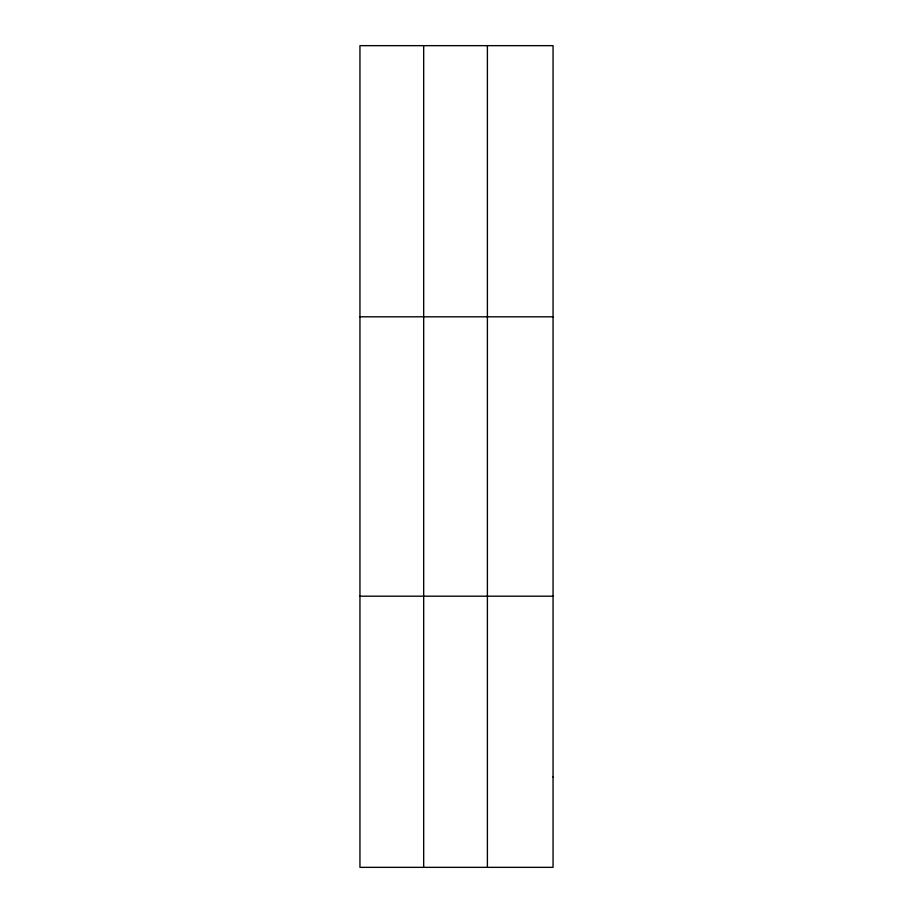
<?xml version="1.0" encoding="UTF-8"?>
<svg xmlns="http://www.w3.org/2000/svg" width="913" height="913" viewBox="0 0 913 913"><rect width="100%" height="100%" fill="white"/><g stroke="black" fill="none" stroke-linecap="round" stroke-linejoin="round"><path stroke-width="1.37" d="M423.678 867.35L423.678 45.65M487.394 867.35L487.394 45.65M359.95 316.811L553.05 316.811M359.95 596.189L553.05 596.189M553.05 776.963L553.05 867.35L359.95 867.35L359.95 45.65L553.05 45.65L553.05 776.963"/></g></svg>
